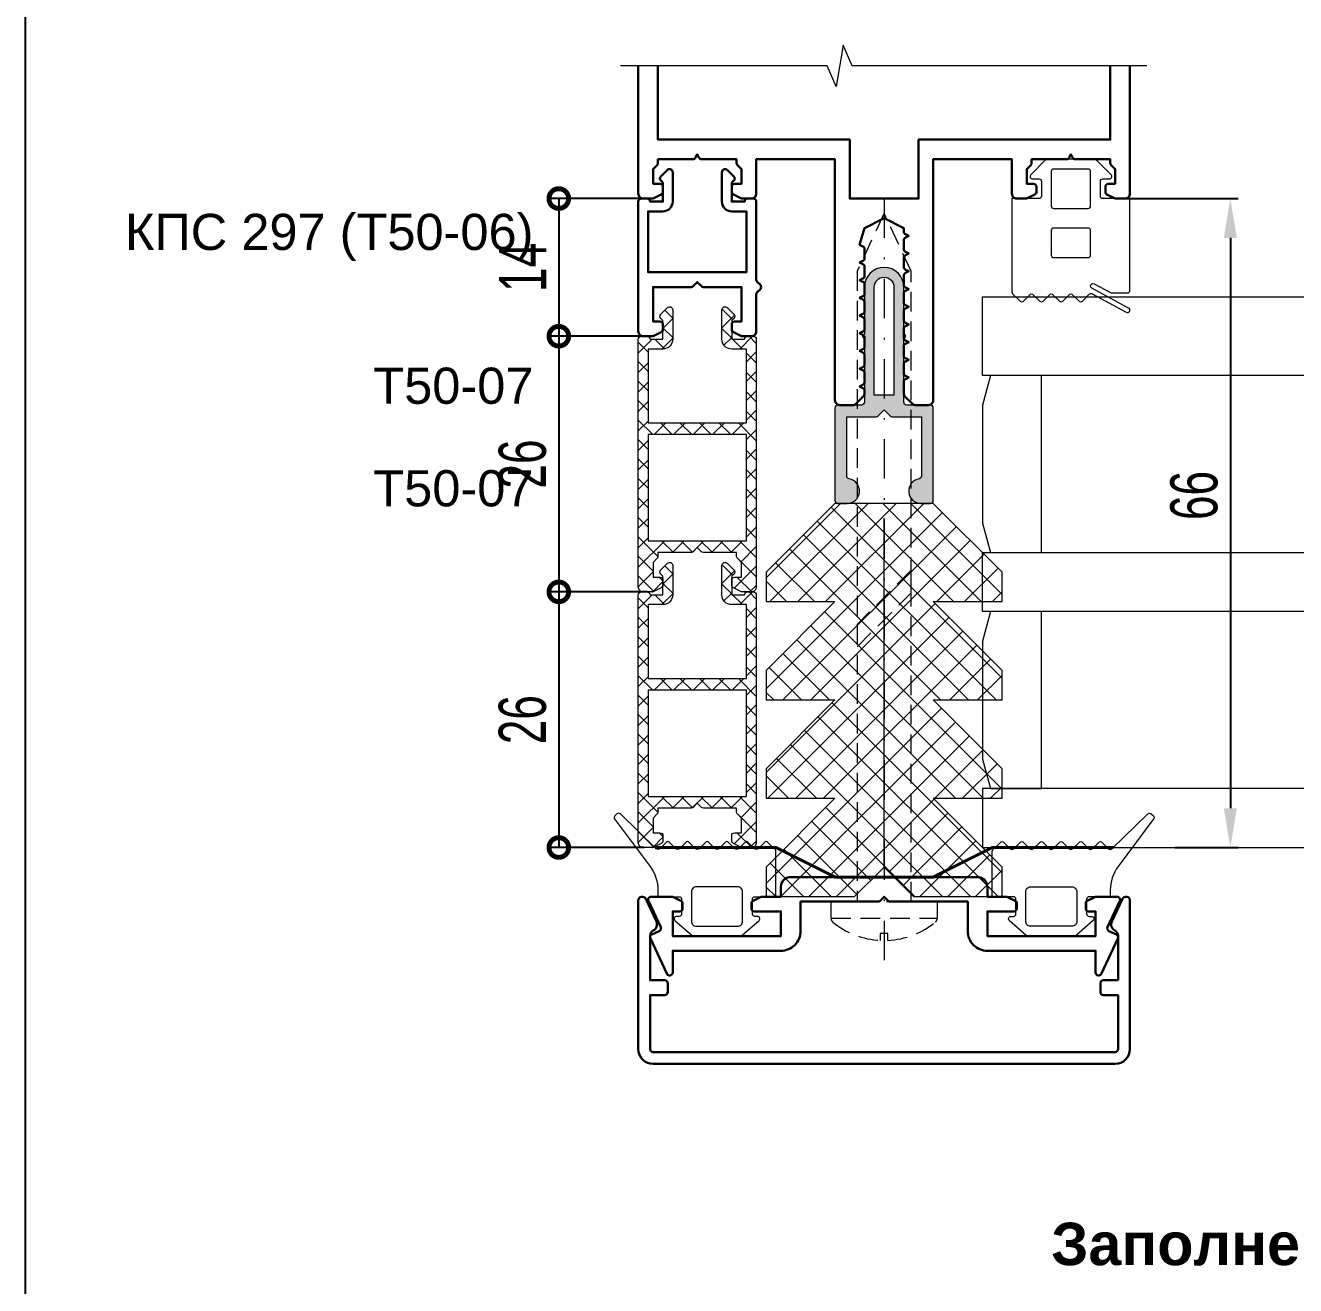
# Model space of a CAD drawing. Extents: x -37 to 8820, y -336 to 478.
# Drawn here: x 6320 to 6400.7, y 115.9 to 196 of the extents above; entities that cross this region are included whole.
import ezdxf

# ---------------------------------------------------------------- set-up
doc = ezdxf.new("R2010")
doc.units = 0
doc.header["$LTSCALE"] = 5
doc.linetypes.add('DASHDOT', pattern=[1, 0.5, -0.25, 0, -0.25])
doc.linetypes.add('HIDDEN', pattern=[0.375, 0.25, -0.125])
doc.layers.get('0').update_dxf_attribs({"linetype": 'CONTINUOUS', "lineweight": 30})
doc.layers.get('DEFPOINTS').update_dxf_attribs({"linetype": 'CONTINUOUS'})
for name, color, linetype, lineweight in [('1', 6, 'DASHDOT', 13), ('2', 3, 'HIDDEN', 13), ('Dimentions', 5, 'CONTINUOUS', 15), ('Glass', 5, 'CONTINUOUS', 20), ('Герлен', 7, 'CONTINUOUS', 60), ('Зигзаг', 1, 'CONTINUOUS', 15), ('Текстовый', 7, 'CONTINUOUS', 9), ('Уплотнители', 1, 'CONTINUOUS', 20), ('Штриховка', 1, 'CONTINUOUS', 5)]:
    doc.layers.add(name, color=color, linetype=linetype, lineweight=lineweight)
doc.layers.add('Скрытые', color=14, linetype='CONTINUOUS', plot=False)
doc.styles.add('3', font='RUSS.SHX', dxfattribs={"width": 0.7, "height": 3})
doc.styles.add('Каталожный', font='arial.ttf', dxfattribs={"height": 2.5})
doc.dimstyles.new('MX1_6', dxfattribs={"dimtxt": 3, "dimasz": 2.5, "dimexe": 0.5, "dimexo": 0, "dimgap": 0.8, "dimtad": 1, "dimlfac": 1.6, "dimdsep": 46, "dimtxsty": '3', "dimcen": 0, "dimclrd": 256, "dimclre": 256, "dimclrt": 256, "dimaunit": 1, "dimadec": 0, "dimazin": 0, "dimtfac": 1, "dimtmove": 0, "dimatfit": 1, "dimfxl": 1, "dimtvp": 1, "dimtolj": 1, "dimtzin": 0, "dimarcsym": 0})

# ---------------------------------------------------------------- blocks, each defined once
blk = doc.blocks.new('_DotSmall')
at = {"color": 0, "linetype": 'ByBlock', "const_width": 0.5}
blk.add_lwpolyline([(-0.0625, 0, 1), (0.0625, 0, 1)], format="xyb", close=True, dxfattribs=at)
blk = doc.blocks.new('*D167')
at = {"layer": 'DEFPOINTS', "color": 0, "linetype": 'Continuous', "transparency": 16777216}
for p in [(6359.524, 184.989), (6353.907, 176.239), (6358.962, 176.239)]:
    blk.add_point(p, dxfattribs=at)
at = {"layer": 'Dimentions', "linetype": 'Continuous', "lineweight": -2, "transparency": 16777216}
for p, q in [((6359.524, 184.989), (6353.407, 184.989)), ((6353.907, 184.989), (6353.907, 176.239)), ((6358.962, 176.239), (6353.407, 176.239))]:
    blk.add_line(p, q, dxfattribs=at)
at = {"layer": 'Dimentions', "linetype": 'Continuous', "lineweight": -2, "transparency": 16777216, "xscale": 2.5, "yscale": 2.5, "zscale": 2.5}
for p, rotation in [((6353.907, 184.989), 90), ((6353.907, 176.239), 270)]:
    blk.add_blockref('_DotSmall', p, dxfattribs=dict(at, rotation=rotation))
at = {"layer": 'Dimentions', "linetype": 'Continuous', "transparency": 16777216, "insert": (6351.607, 180.614), "char_height": 3, "attachment_point": 5, "rotation": 90, "style": '3'}
blk.add_mtext('\\A1;14', dxfattribs=at)
blk = doc.blocks.new('*D1168')
at = {"layer": 'DEFPOINTS', "color": 0, "transparency": 16777216}
for p in [(6389.609, 184.989), (6393.077, 143.739), (6396.595, 143.739)]:
    blk.add_point(p, dxfattribs=at)
at = {"layer": 'Dimentions', "lineweight": -2, "transparency": 16777216}
for p, q in [((6389.609, 184.989), (6397.095, 184.989)), ((6396.595, 182.489), (6396.595, 146.239)), ((6393.077, 143.739), (6397.095, 143.739))]:
    blk.add_line(p, q, dxfattribs=at)
at = {"layer": 'Dimentions', "transparency": 16777216}
for points in [[(6396.179, 182.489), (6397.012, 182.489), (6396.595, 184.989)], [(6396.179, 146.239), (6397.012, 146.239), (6396.595, 143.739)]]:
    blk.add_solid(points, dxfattribs=at)
at = {"layer": 'Dimentions', "transparency": 16777216, "insert": (6394.295, 166.115), "char_height": 3, "attachment_point": 5, "rotation": 90, "style": '3'}
blk.add_mtext('\\A1;66', dxfattribs=at)
blk = doc.blocks.new('*D1170')
at = {"layer": 'DEFPOINTS', "color": 0, "linetype": 'Continuous', "transparency": 16777216}
for p in [(6359.524, 176.239), (6353.907, 159.989), (6359.337, 159.989)]:
    blk.add_point(p, dxfattribs=at)
at = {"layer": 'Dimentions', "linetype": 'Continuous', "lineweight": -2, "transparency": 16777216}
for p, q in [((6359.524, 176.239), (6353.407, 176.239)), ((6353.907, 176.239), (6353.907, 159.989)), ((6359.337, 159.989), (6353.407, 159.989))]:
    blk.add_line(p, q, dxfattribs=at)
at = {"layer": 'Dimentions', "linetype": 'Continuous', "lineweight": -2, "transparency": 16777216, "xscale": 2.5, "yscale": 2.5, "zscale": 2.5}
for p, rotation in [((6353.907, 176.239), 90), ((6353.907, 159.989), 270)]:
    blk.add_blockref('_DotSmall', p, dxfattribs=dict(at, rotation=rotation))
at = {"layer": 'Dimentions', "linetype": 'Continuous', "transparency": 16777216, "insert": (6351.607, 168.114), "char_height": 3, "attachment_point": 5, "rotation": 90, "style": '3'}
blk.add_mtext('\\A1;26', dxfattribs=at)
blk = doc.blocks.new('*D1171')
at = {"layer": 'DEFPOINTS', "color": 0, "linetype": 'Continuous', "transparency": 16777216}
for p in [(6359.524, 159.989), (6353.907, 143.739), (6359.337, 143.739)]:
    blk.add_point(p, dxfattribs=at)
at = {"layer": 'Dimentions', "linetype": 'Continuous', "lineweight": -2, "transparency": 16777216}
for p, q in [((6359.524, 159.989), (6353.407, 159.989)), ((6353.907, 159.989), (6353.907, 143.739)), ((6359.337, 143.739), (6353.407, 143.739))]:
    blk.add_line(p, q, dxfattribs=at)
at = {"layer": 'Dimentions', "linetype": 'Continuous', "lineweight": -2, "transparency": 16777216, "xscale": 2.5, "yscale": 2.5, "zscale": 2.5}
for p, rotation in [((6353.907, 159.989), 90), ((6353.907, 143.739), 270)]:
    blk.add_blockref('_DotSmall', p, dxfattribs=dict(at, rotation=rotation))
at = {"layer": 'Dimentions', "linetype": 'Continuous', "transparency": 16777216, "insert": (6351.607, 151.864), "char_height": 3, "attachment_point": 5, "rotation": 90, "style": '3'}
blk.add_mtext('\\A1;26', dxfattribs=at)

msp = doc.modelspace()

# ---------------------------------------------------------------- hatches: boundary and pattern name
at = {"layer": 'Штриховка'}
h = msp.add_hatch(color=256, dxfattribs=at)
edge = h.paths.add_edge_path(flags=16)
edge.add_line((6373.9615, 172.4888), (6373.9615, 179.3638))
edge.add_arc((6374.5865, 179.3638), 0.625, 0, 180, ccw=False)
edge.add_line((6375.2115, 179.3638), (6375.2115, 172.4888))
edge.add_line((6375.2115, 172.4888), (6373.9615, 172.4888))
edge = h.paths.add_edge_path()
edge.add_arc((6376.9303, 166.395), 0.7813, 99.281799, 270)
edge.add_line((6376.9303, 165.6138), (6377.524, 165.6138))
edge.add_arc((6377.524, 165.8013), 0.1875, 270, 360)
edge.add_line((6377.7115, 165.8013), (6377.7115, 171.6763))
edge.add_arc((6377.524, 171.6763), 0.1875, 0, 90)
edge.add_line((6377.524, 171.8638), (6376.024, 171.8638))
edge.add_arc((6376.024, 172.0513), 0.1875, 180, 270, ccw=False)
edge.add_line((6375.8365, 172.0513), (6375.8365, 176.1138))
edge.add_arc((6375.8365, 176.2388), 0.125, 270, 450)
edge.add_line((6375.8365, 176.3638), (6375.8365, 179.3638))
edge.add_arc((6374.5865, 179.3638), 1.25, 0, 180)
edge.add_line((6373.3365, 179.3638), (6373.3365, 176.3638))
edge.add_arc((6373.3365, 176.2388), 0.125, 90, 270)
edge.add_line((6373.3365, 176.1138), (6373.3365, 172.0513))
edge.add_arc((6373.149, 172.0513), 0.1875, -90, 0, ccw=False)
edge.add_line((6373.149, 171.8638), (6371.649, 171.8638))
edge.add_arc((6371.649, 171.6763), 0.1875, 90, 180)
edge.add_line((6371.4615, 171.6763), (6371.4615, 165.8013))
edge.add_arc((6371.649, 165.8013), 0.1875, 180, 270)
edge.add_line((6371.649, 165.6138), (6372.2428, 165.6138))
edge.add_arc((6372.2428, 166.395), 0.7812, 270, 440.718201)
edge.add_arc((6372.399, 167.3511), 0.1875, 180, 260.718201, ccw=False)
edge.add_line((6372.2115, 167.3511), (6372.2115, 171.1138))
edge.add_line((6372.2115, 171.1138), (6374.0714, 171.1138))
edge.add_arc((6374.0714, 171.3013), 0.1875, 270, 315)
edge.add_line((6374.204, 171.1687), (6374.5865, 171.5513))
edge.add_line((6374.5865, 171.5513), (6374.9691, 171.1687))
edge.add_arc((6375.1017, 171.3013), 0.1875, 225, 270)
edge.add_line((6375.1017, 171.1138), (6376.9615, 171.1138))
edge.add_line((6376.9615, 171.1138), (6376.9615, 167.3511))
edge.add_arc((6376.774, 167.3511), 0.1875, 279.281799, 360, ccw=False)
at = {"layer": 'Штриховка', "lineweight": 5}
h = msp.add_hatch(dxfattribs=at)
h.set_pattern_fill('ANSI37', color=256, scale=7, style=0)
h.set_pattern_definition([(45, (8733.3299, 7300.0557), (-0.61871843, 0.61871843), []), (135, (8733.3299, 7300.0557), (-0.61871843, -0.61871843), [])])
h.paths.add_polyline_path([(6365.8365, 169.9888), (6359.5865, 169.9888), (6359.5865, 163.2388), (6365.8365, 163.2388)], flags=16)
edge = h.paths.add_edge_path()
edge.add_line((6365.8365, 170.7388), (6365.8365, 175.4263))
edge.add_line((6365.8365, 175.4263), (6364.899, 175.4263))
edge.add_arc((6364.899, 176.0513), 0.625, 180, 270, ccw=False)
edge.add_line((6364.274, 176.0513), (6364.274, 177.9155))
edge.add_arc((6364.4723, 177.9155), 0.1982, 45, 180, ccw=False)
edge.add_line((6364.6124, 178.0557), (6365.0316, 177.6365))
edge.add_arc((6364.899, 177.5039), 0.1875, -45, 45, ccw=False)
edge.add_line((6365.0316, 177.3713), (6364.899, 177.2388))
edge.add_line((6364.899, 177.2388), (6364.899, 176.0513))
edge.add_line((6364.899, 176.0513), (6365.7115, 176.0513))
edge.add_arc((6365.899, 176.0513), 0.1875, 90, 180, ccw=False)
edge.add_line((6365.899, 176.2388), (6366.274, 176.2388))
edge.add_arc((6366.274, 176.0513), 0.1875, 0, 90, ccw=False)
edge.add_line((6366.4615, 176.0513), (6366.4615, 160.3013))
edge.add_arc((6366.149, 160.3013), 0.3125, -90, 0, ccw=False)
edge.add_line((6366.149, 159.9888), (6365.5683, 159.9888))
edge.add_arc((6365.5683, 160.1763), 0.1875, 243.434949, 270, ccw=False)
edge.add_line((6365.4845, 160.0086), (6365.0027, 160.2494))
edge.add_arc((6365.0865, 160.4171), 0.1875, 180, 243.434949, ccw=False)
edge.add_line((6364.899, 160.4171), (6364.899, 160.7388))
edge.add_arc((6365.0865, 160.7388), 0.1875, 90, 180, ccw=False)
edge.add_line((6365.0865, 160.9263), (6365.524, 160.9263))
edge.add_line((6365.524, 160.9263), (6365.524, 161.8638))
edge.add_line((6365.524, 161.8638), (6365.2665, 162.1213))
edge.add_arc((6365.399, 162.2539), 0.1875, 180, 225, ccw=False)
edge.add_line((6365.2115, 162.2539), (6365.2115, 162.4888))
edge.add_line((6365.2115, 162.4888), (6363.1017, 162.4888))
edge.add_arc((6363.1017, 162.6763), 0.1875, 225, 270, ccw=False)
edge.add_line((6362.9691, 162.5437), (6362.7115, 162.8013))
edge.add_line((6362.7115, 162.8013), (6362.454, 162.5437))
edge.add_arc((6362.3214, 162.6763), 0.1875, 270, 315, ccw=False)
edge.add_line((6362.3214, 162.4888), (6360.2115, 162.4888))
edge.add_line((6360.2115, 162.4888), (6360.2115, 162.2539))
edge.add_arc((6360.024, 162.2539), 0.1875, -45, 0, ccw=False)
edge.add_line((6360.1566, 162.1213), (6359.899, 161.8638))
edge.add_line((6359.899, 161.8638), (6359.899, 160.9263))
edge.add_line((6359.899, 160.9263), (6360.3365, 160.9263))
edge.add_arc((6360.3365, 160.7388), 0.1875, 0, 90, ccw=False)
edge.add_line((6360.524, 160.7388), (6360.524, 160.4171))
edge.add_arc((6360.3365, 160.4171), 0.1875, -63.434949, 0, ccw=False)
edge.add_line((6360.4204, 160.2494), (6359.9386, 160.0086))
edge.add_arc((6359.8548, 160.1763), 0.1875, 270, 296.565051, ccw=False)
edge.add_line((6359.8548, 159.9888), (6359.274, 159.9888))
edge.add_arc((6359.274, 160.3013), 0.3125, 180, 270, ccw=False)
edge.add_line((6358.9615, 160.3013), (6358.9615, 176.0513))
edge.add_arc((6359.149, 176.0513), 0.1875, 90, 180, ccw=False)
edge.add_line((6359.149, 176.2388), (6359.524, 176.2388))
edge.add_arc((6359.524, 176.0513), 0.1875, 0, 90, ccw=False)
edge.add_line((6359.7115, 176.0513), (6360.524, 176.0513))
edge.add_line((6360.524, 176.0513), (6360.524, 177.2388))
edge.add_line((6360.524, 177.2388), (6360.3915, 177.3713))
edge.add_arc((6360.524, 177.5039), 0.1875, 135, 225, ccw=False)
edge.add_line((6360.3915, 177.6365), (6360.8107, 178.0557))
edge.add_arc((6360.9508, 177.9155), 0.1982, 0, 135, ccw=False)
edge.add_line((6361.149, 177.9155), (6361.149, 176.0513))
edge.add_arc((6360.524, 176.0513), 0.625, -90, 0, ccw=False)
edge.add_line((6360.524, 175.4263), (6359.5865, 175.4263))
edge.add_line((6359.5865, 175.4263), (6359.5865, 170.7388))
edge.add_line((6359.5865, 170.7388), (6365.8365, 170.7388))
h = msp.add_hatch(dxfattribs=at)
h.set_pattern_fill('NET', color=256, scale=10, angle=45, style=0)
h.set_pattern_definition([(45, (1298.7875, 2853.0894), (-0.88388348, 0.88388348), []), (135, (1298.7875, 2853.0894), (-0.88388348, -0.88388348), [])])
h.paths.add_polyline_path([(6376.4615, 140.6166), (6382.0865, 140.6166), (6382.0865, 142.4916), (6377.7115, 146.8666), (6382.0865, 146.8666), (6382.0865, 148.7416), (6377.7115, 153.1166), (6382.0865, 153.1166), (6382.0865, 154.9916), (6377.7115, 159.3666), (6382.0865, 159.3666), (6382.0865, 161.2416), (6377.7115, 165.6166), (6371.4615, 165.6166), (6367.0865, 161.2416), (6367.0865, 159.3666), (6371.4615, 159.3666), (6367.0865, 154.9916), (6367.0865, 153.1166), (6371.4615, 153.1166), (6367.0865, 148.7416), (6367.0865, 146.8666), (6371.4615, 146.8666), (6367.0865, 142.4916), (6367.0865, 140.6166), (6372.7115, 140.6166), (6374.5865, 142.4916)])
h = msp.add_hatch(dxfattribs=at)
h.set_pattern_fill('ANSI37', color=256, scale=7, style=0)
h.set_pattern_definition([(45, (8733.3299, 7283.8057), (-0.61871843, 0.61871843), []), (135, (8733.3299, 7283.8057), (-0.61871843, -0.61871843), [])])
h.paths.add_polyline_path([(6365.8365, 153.7388), (6359.5865, 153.7388), (6359.5865, 146.9888), (6365.8365, 146.9888)], flags=16)
edge = h.paths.add_edge_path()
edge.add_line((6365.8365, 154.4888), (6365.8365, 159.1763))
edge.add_line((6365.8365, 159.1763), (6364.899, 159.1763))
edge.add_arc((6364.899, 159.8013), 0.625, 180, 270, ccw=False)
edge.add_line((6364.274, 159.8013), (6364.274, 161.6655))
edge.add_arc((6364.4723, 161.6655), 0.1982, 45, 180, ccw=False)
edge.add_line((6364.6124, 161.8057), (6365.0316, 161.3865))
edge.add_arc((6364.899, 161.2539), 0.1875, -45, 45, ccw=False)
edge.add_line((6365.0316, 161.1213), (6364.899, 160.9888))
edge.add_line((6364.899, 160.9888), (6364.899, 159.8013))
edge.add_line((6364.899, 159.8013), (6365.7115, 159.8013))
edge.add_arc((6365.899, 159.8013), 0.1875, 90, 180, ccw=False)
edge.add_line((6365.899, 159.9888), (6366.274, 159.9888))
edge.add_arc((6366.274, 159.8013), 0.1875, 0, 90, ccw=False)
edge.add_line((6366.4615, 159.8013), (6366.4615, 144.0513))
edge.add_arc((6366.149, 144.0513), 0.3125, -90, 0, ccw=False)
edge.add_line((6366.149, 143.7388), (6365.5683, 143.7388))
edge.add_arc((6365.5683, 143.9263), 0.1875, 243.434949, 270, ccw=False)
edge.add_line((6365.4845, 143.7586), (6365.0027, 143.9994))
edge.add_arc((6365.0865, 144.1671), 0.1875, 180, 243.434949, ccw=False)
edge.add_line((6364.899, 144.1671), (6364.899, 144.4888))
edge.add_arc((6365.0865, 144.4888), 0.1875, 90, 180, ccw=False)
edge.add_line((6365.0865, 144.6763), (6365.524, 144.6763))
edge.add_line((6365.524, 144.6763), (6365.524, 145.6138))
edge.add_line((6365.524, 145.6138), (6365.2665, 145.8713))
edge.add_arc((6365.399, 146.0039), 0.1875, 180, 225, ccw=False)
edge.add_line((6365.2115, 146.0039), (6365.2115, 146.2388))
edge.add_line((6365.2115, 146.2388), (6363.1017, 146.2388))
edge.add_arc((6363.1017, 146.4263), 0.1875, 225, 270, ccw=False)
edge.add_line((6362.9691, 146.2937), (6362.7115, 146.5513))
edge.add_line((6362.7115, 146.5513), (6362.454, 146.2937))
edge.add_arc((6362.3214, 146.4263), 0.1875, 270, 315, ccw=False)
edge.add_line((6362.3214, 146.2388), (6360.2115, 146.2388))
edge.add_line((6360.2115, 146.2388), (6360.2115, 146.0039))
edge.add_arc((6360.024, 146.0039), 0.1875, -45, 0, ccw=False)
edge.add_line((6360.1566, 145.8713), (6359.899, 145.6138))
edge.add_line((6359.899, 145.6138), (6359.899, 144.6763))
edge.add_line((6359.899, 144.6763), (6360.3365, 144.6763))
edge.add_arc((6360.3365, 144.4888), 0.1875, 0, 90, ccw=False)
edge.add_line((6360.524, 144.4888), (6360.524, 144.1671))
edge.add_arc((6360.3365, 144.1671), 0.1875, -63.434949, 0, ccw=False)
edge.add_line((6360.4204, 143.9994), (6359.9386, 143.7586))
edge.add_arc((6359.8548, 143.9263), 0.1875, 270, 296.565051, ccw=False)
edge.add_line((6359.8548, 143.7388), (6359.274, 143.7388))
edge.add_arc((6359.274, 144.0513), 0.3125, 180, 270, ccw=False)
edge.add_line((6358.9615, 144.0513), (6358.9615, 159.8013))
edge.add_arc((6359.149, 159.8013), 0.1875, 90, 180, ccw=False)
edge.add_line((6359.149, 159.9888), (6359.524, 159.9888))
edge.add_arc((6359.524, 159.8013), 0.1875, 0, 90, ccw=False)
edge.add_line((6359.7115, 159.8013), (6360.524, 159.8013))
edge.add_line((6360.524, 159.8013), (6360.524, 160.9888))
edge.add_line((6360.524, 160.9888), (6360.3915, 161.1213))
edge.add_arc((6360.524, 161.2539), 0.1875, 135, 225, ccw=False)
edge.add_line((6360.3915, 161.3865), (6360.8107, 161.8057))
edge.add_arc((6360.9508, 161.6655), 0.1982, 0, 135, ccw=False)
edge.add_line((6361.149, 161.6655), (6361.149, 159.8013))
edge.add_arc((6360.524, 159.8013), 0.625, -90, 0, ccw=False)
edge.add_line((6360.524, 159.1763), (6359.5865, 159.1763))
edge.add_line((6359.5865, 159.1763), (6359.5865, 154.4888))
edge.add_line((6359.5865, 154.4888), (6365.8365, 154.4888))

# ---------------------------------------------------------------- linework, layer by layer
msp.add_lwpolyline([(6358.9615, 193.4159), (6358.9615, 185.3013, 0.4142136), (6359.274, 184.9888), (6359.8548, 184.9888, 0.1164338), (6359.9386, 185.0086), (6360.4204, 185.2494, 0.284079), (6360.524, 185.4171), (6360.524, 185.7388, 0.4142136), (6360.3365, 185.9263), (6359.899, 185.9263), (6359.899, 186.8638), (6360.1566, 187.1213, 0.1989124), (6360.2115, 187.2539), (6360.2115, 187.4888), (6362.4394, 187.4888, 0.284079), (6362.6071, 187.5924), (6362.7115, 187.8013), (6362.816, 187.5924, 0.284079), (6362.9837, 187.4888), (6365.2115, 187.4888), (6365.2115, 187.2539, 0.1989124), (6365.2665, 187.1213), (6365.524, 186.8638), (6365.524, 185.9263), (6365.0865, 185.9263, 0.4142136), (6364.899, 185.7388), (6364.899, 185.4171, 0.284079), (6365.0027, 185.2494), (6365.4845, 185.0086, 0.1164338), (6365.5683, 184.9888), (6366.149, 184.9888, 0.4142136), (6366.4615, 185.3013), (6366.4615, 187.4888), (6371.4615, 187.4888), (6371.4615, 172.1763, 0.4142136), (6371.774, 171.8638), (6372.6339, 171.8638, 0.1989124), (6372.7665, 171.9187), (6373.2816, 172.4338, 0.1989124), (6373.3365, 172.5664), (6373.3365, 172.7791, 0.284079), (6373.2329, 172.9468), (6373.024, 173.0513), (6373.2329, 173.1557, 0.284079), (6373.3365, 173.3234), (6373.3365, 173.9041, 0.284079), (6373.2329, 174.0718), (6373.024, 174.1763), (6373.2329, 174.2807, 0.284079), (6373.3365, 174.4484), (6373.3365, 175.0291, 0.284079), (6373.2329, 175.1968), (6373.024, 175.3013), (6373.2329, 175.4057, 0.284079), (6373.3365, 175.5734), (6373.3365, 176.1541, 0.284079), (6373.2329, 176.3218), (6373.024, 176.4263), (6373.2329, 176.5307, 0.284079), (6373.3365, 176.6984), (6373.3365, 177.2791, 0.284079), (6373.2329, 177.4468), (6373.024, 177.5513), (6373.2329, 177.6557, 0.284079), (6373.3365, 177.8234), (6373.3365, 178.4041, 0.284079), (6373.2329, 178.5718), (6373.024, 178.6763), (6373.2329, 178.7807, 0.284079), (6373.3365, 178.9484), (6373.3365, 179.5291, 0.284079), (6373.2329, 179.6968), (6373.024, 179.8013), (6373.2329, 179.9057, 0.284079), (6373.3365, 180.0734), (6373.3365, 180.6541, 0.284079), (6373.2329, 180.8218), (6373.024, 180.9263), (6373.2329, 181.0307, 0.284079), (6373.3365, 181.1984), (6373.3365, 181.7791, 0.284079), (6373.2329, 181.9468), (6373.024, 182.0513), (6373.3365, 183.1138), (6374.5865, 183.7388), (6375.8365, 183.1138), (6375.8365, 182.8859, 0.284079), (6375.9402, 182.7182), (6376.149, 182.6138), (6375.9402, 182.5093, 0.284079), (6375.8365, 182.3416), (6375.8365, 181.7609, 0.284079), (6375.9402, 181.5932), (6376.149, 181.4888), (6375.9402, 181.3843, 0.284079), (6375.8365, 181.2166), (6375.8365, 180.6359, 0.284079), (6375.9402, 180.4682), (6376.149, 180.3638), (6375.9402, 180.2593, 0.284079), (6375.8365, 180.0916), (6375.8365, 179.5109, 0.284079), (6375.9402, 179.3432), (6376.149, 179.2388), (6375.9402, 179.1343, 0.284079), (6375.8365, 178.9666), (6375.8365, 178.3859, 0.284079), (6375.9402, 178.2182), (6376.149, 178.1138), (6375.9402, 178.0093, 0.284079), (6375.8365, 177.8416), (6375.8365, 177.2609, 0.284079), (6375.9402, 177.0932), (6376.149, 176.9888), (6375.9402, 176.8843, 0.284079), (6375.8365, 176.7166), (6375.8365, 176.1359, 0.284079), (6375.9402, 175.9682), (6376.149, 175.8638), (6375.9402, 175.7593, 0.284079), (6375.8365, 175.5916), (6375.8365, 175.0109, 0.284079), (6375.9402, 174.8432), (6376.149, 174.7388), (6375.9402, 174.6343, 0.284079), (6375.8365, 174.4666), (6375.8365, 173.8859, 0.284079), (6375.9402, 173.7182), (6376.149, 173.6138), (6375.9402, 173.5093, 0.284079), (6375.8365, 173.3416), (6375.8365, 172.5664, 0.1989124), (6375.8915, 172.4338), (6376.4066, 171.9187, 0.1989124), (6376.5392, 171.8638), (6377.399, 171.8638, 0.4142136), (6377.7115, 172.1763), (6377.7115, 187.4888), (6382.7115, 187.4888), (6382.7115, 185.3013, 0.4142136), (6383.024, 184.9888), (6383.6048, 184.9888, 0.1164338), (6383.6886, 185.0086), (6384.1704, 185.2494, 0.284079), (6384.274, 185.4171), (6384.274, 185.7388, 0.4142136), (6384.0865, 185.9263), (6383.649, 185.9263), (6383.649, 186.8638), (6383.9066, 187.1213, 0.1989124), (6383.9615, 187.2539), (6383.9615, 187.4888), (6386.1894, 187.4888, 0.284079), (6386.3571, 187.5924), (6386.4615, 187.8013), (6386.566, 187.5924, 0.284079), (6386.7337, 187.4888), (6388.9615, 187.4888), (6388.9615, 187.2539, 0.1989124), (6389.0165, 187.1213), (6389.274, 186.8638), (6389.274, 185.9263), (6388.8365, 185.9263, 0.4142136), (6388.649, 185.7388), (6388.649, 185.4171, 0.284079), (6388.7527, 185.2494), (6389.2345, 185.0086, 0.1164338), (6389.3183, 184.9888), (6389.899, 184.9888, 0.4142136), (6390.2115, 185.3013), (6390.2115, 193.4159)], format="xyb")
msp.add_lwpolyline([(6360.2115, 193.4159), (6360.2115, 188.7388), (6372.399, 188.7388), (6372.399, 184.9888), (6376.774, 184.9888), (6376.774, 188.7388), (6388.9615, 188.7388), (6388.9615, 193.4159)])
for points in [[(6366.5165, 179.699, -0.1989124), (6366.4615, 179.8316), (6366.4615, 184.8013, 0.4142136), (6366.274, 184.9888), (6365.899, 184.9888, 0.4142136), (6365.7115, 184.8013), (6364.899, 184.8013), (6364.899, 185.9204, -0.1989124), (6364.954, 186.053), (6365.0316, 186.1306, 0.4142136), (6365.0316, 186.3958), (6364.6236, 186.8038, 0.6681786), (6364.274, 186.659), (6364.274, 184.8013, 0.4142136), (6364.899, 184.1763), (6365.8365, 184.1763), (6365.8365, 180.3013), (6359.5865, 180.3013), (6359.5865, 184.1763), (6360.524, 184.1763, 0.4142136), (6361.149, 184.8013), (6361.149, 186.659, 0.6681786), (6360.7995, 186.8038), (6360.3915, 186.3958, 0.4142136), (6360.3915, 186.1306), (6360.4691, 186.053, -0.1989124), (6360.524, 185.9204), (6360.524, 184.8013), (6359.7115, 184.8013, 0.4142136), (6359.524, 184.9888), (6359.149, 184.9888, 0.4142136), (6358.9615, 184.8013), (6358.9615, 176.5513, 0.4142136), (6359.274, 176.2388), (6359.8548, 176.2388, 0.1164338), (6359.9386, 176.2586), (6360.4204, 176.4994, 0.284079), (6360.524, 176.6671), (6360.524, 176.9888, 0.4142136), (6360.3365, 177.1763), (6359.899, 177.1763), (6359.899, 179.3638), (6362.3214, 179.3638, 0.1989124), (6362.454, 179.4187), (6362.7115, 179.6763), (6362.9691, 179.4187, 0.1989124), (6363.1017, 179.3638), (6365.524, 179.3638), (6365.524, 177.1763), (6365.0865, 177.1763, 0.4142136), (6364.899, 176.9888), (6364.899, 176.6671, 0.284079), (6365.0027, 176.4994), (6365.4845, 176.2586, 0.1164338), (6365.5683, 176.2388), (6366.149, 176.2388, 0.4142136), (6366.4615, 176.5513), (6366.4615, 178.8959, -0.1989124), (6366.5165, 179.0285), (6366.7191, 179.2312, 0.4142136), (6366.7191, 179.4963)], [(6359.7292, 137.9598, -0.4142136), (6359.8199, 138.209), (6360.2917, 138.429, 0.4142136), (6360.3824, 138.6782), (6359.6042, 140.347, -0.5486188), (6359.7741, 140.6138), (6361.1049, 140.6138, -0.1164338), (6361.1887, 140.594), (6361.6705, 140.3531, -0.284079), (6361.7741, 140.1854), (6361.7741, 139.8638, -0.4142136), (6361.5866, 139.6763), (6361.1491, 139.6763), (6361.1491, 138.1138), (6368.0241, 138.1138), (6368.0241, 139.6763), (6366.3366, 139.6763, -0.4142136), (6366.1491, 139.8638), (6366.1491, 140.1854, -0.284079), (6366.2528, 140.3531), (6366.7345, 140.594, -0.1164338), (6366.8184, 140.6138), (6368.0241, 140.6138), (6368.0241, 141.2388, -0.4142136), (6368.6491, 141.8638), (6380.5241, 141.8638, -0.4142136), (6381.1491, 141.2388), (6381.1491, 140.6138), (6382.3549, 140.6138, -0.1164338), (6382.4387, 140.594), (6382.9205, 140.3531, -0.284079), (6383.0241, 140.1854), (6383.0241, 139.8638, -0.4142136), (6382.8366, 139.6763), (6381.1491, 139.6763), (6381.1491, 138.1138), (6388.0241, 138.1138), (6388.0241, 139.6763), (6387.5866, 139.6763, -0.4142136), (6387.3991, 139.8638), (6387.3991, 140.1854, -0.284079), (6387.5028, 140.3531), (6387.9845, 140.594, -0.1164338), (6388.0684, 140.6138), (6389.3991, 140.6138, -0.5486188), (6389.5691, 140.347), (6388.7909, 138.6782, 0.4142136), (6388.8816, 138.429), (6389.3534, 138.209, -0.4142136), (6389.4441, 137.9598), (6388.4006, 135.722, -0.2914734), (6388.2306, 135.6138), (6388.2116, 135.6138, -0.4142136), (6388.0241, 135.8013), (6388.0241, 137.1763), (6381.1491, 137.1763, -0.4142136), (6379.8991, 138.4263), (6379.8991, 140.3013), (6374.9768, 140.3013, -0.1989124), (6374.8442, 140.3562), (6374.5866, 140.6138), (6374.329, 140.3562, -0.1989124), (6374.1965, 140.3013), (6369.2741, 140.3013), (6369.2741, 138.4263, -0.4142136), (6368.0241, 137.1763), (6361.1491, 137.1763), (6361.1491, 135.8013, -0.4142136), (6360.9616, 135.6138), (6360.9426, 135.6138, -0.2914734), (6360.7727, 135.722)], [(6389.4615, 135.3013), (6389.4615, 138.1271, 0.2797393), (6389.2596, 138.4597, -0.4015594), (6389.065, 139.0327), (6389.735, 140.4694, -0.8025849), (6390.2115, 140.3638), (6390.2115, 130.9263, -0.4142136), (6389.274, 129.9888), (6359.899, 129.9888, -0.4142136), (6358.9615, 130.9263), (6358.9615, 140.3638, -0.8025849), (6359.4381, 140.4694), (6360.1081, 139.0327, -0.4015594), (6359.9135, 138.4597, 0.2797393), (6359.7115, 138.1271), (6359.7115, 135.3013), (6360.649, 135.3013, -0.4142136), (6360.8365, 135.1138), (6360.8365, 134.5513, -0.4142136), (6360.649, 134.3638), (6359.7115, 134.3638), (6359.7115, 130.9263, 0.4142136), (6359.899, 130.7388), (6389.274, 130.7388, 0.4142136), (6389.4615, 130.9263), (6389.4615, 134.3638), (6388.524, 134.3638, -0.4142136), (6388.3365, 134.5513), (6388.3365, 135.1138, -0.4142136), (6388.524, 135.3013)]]:
    msp.add_lwpolyline(points, format="xyb", close=True)
at = {"layer": '1'}
msp.add_line((6374.5865, 184.9888), (6374.5865, 136.2388), dxfattribs=at)
at = {"layer": '2'}
msp.add_line((6371.2116, 139.2452), (6377.9616, 139.2452), dxfattribs=at)
for points in [[(6376.3054, 140.3013), (6376.3054, 180.3654), (6374.5866, 184.0513), (6372.8679, 180.3654), (6372.8679, 140.3013)], [(6372.8679, 156.4922), (6376.3054, 159.9297), (6376.3054, 161.362), (6372.8679, 157.9245)]]:
    msp.add_lwpolyline(points, close=True, dxfattribs=at)
msp.add_lwpolyline([(6374.341, 137.8384, -0.1618489), (6371.3253, 139.0041, -0.2238875), (6371.2116, 139.2452), (6371.2116, 140.3013), (6377.9616, 140.3013), (6377.9616, 139.2452, -0.2238875), (6377.848, 139.0041, -0.1618489), (6374.8323, 137.8384), (6374.8323, 138.2761), (6374.341, 138.2761)], format="xyb", close=True, dxfattribs=at)
at = {"layer": 'Glass'}
for points in [[(6422.0915, 173.7388), (6380.8365, 173.7388), (6380.8365, 178.7388), (6422.0915, 178.7388)], [(6381.3388, 162.4888), (6384.5864, 162.4888), (6384.5864, 173.7388), (6381.3388, 173.7388), (6380.8364, 171.8638), (6380.8364, 164.3638)], [(6422.0915, 158.7388), (6380.8364, 158.7388), (6380.8364, 162.4888), (6422.0915, 162.4888)], [(6381.3388, 147.4888), (6384.5864, 147.4888), (6384.5864, 158.7388), (6381.3388, 158.7388), (6380.8364, 156.8638), (6380.8364, 149.3638)], [(6422.0915, 147.4888), (6380.8365, 147.4888), (6380.8365, 143.7388), (6422.0915, 143.7388)]]:
    msp.add_lwpolyline(points, close=True, dxfattribs=at)
at = {"layer": 'Герлен', "ltscale": 2, "const_width": 0.1875}
msp.add_lwpolyline([(6360.0241, 143.7388), (6367.7115, 143.7388), (6371.4615, 141.8638), (6377.7115, 141.8638), (6381.4615, 143.7388), (6389.149, 143.7388)], dxfattribs=at)
at = {"layer": 'Зигзаг'}
msp.add_lwpolyline([(6391.2817, 193.4159), (6372.5621, 193.4159), (6371.9812, 194.7338), (6371.5456, 192.1211), (6370.9631, 193.4159), (6357.835, 193.4159)], dxfattribs=at)
at = {"layer": 'Скрытые', "linetype": 'Continuous'}
msp.add_lwpolyline([(6320, 10), (6320, 287), (6485, 287), (6485, 10)], close=True, dxfattribs=at)
at = {"layer": 'Уплотнители'}
msp.add_line((6374.5865, 142.4916), (6374.5865, 164.6791), dxfattribs=at)
for points in [[(6387.9423, 179.5746), (6388.9874, 179.0077, 0.1249127), (6389.0619, 178.9888), (6390.0553, 178.9888, 0.4142136), (6390.2115, 179.145), (6390.2115, 184.9888), (6388.4928, 184.9888, -0.4142136), (6388.3365, 185.145), (6388.3365, 186.0825, -0.4142136), (6388.4928, 186.2388), (6388.899, 186.2388, 0.6685867), (6389.0094, 186.5056), (6388.0698, 187.4431, 0.1986192), (6387.9594, 187.4888), (6384.9637, 187.4888, 0.1986192), (6384.8533, 187.4431), (6383.9137, 186.5056, 0.6685867), (6384.024, 186.2388), (6384.4303, 186.2388, -0.4142136), (6384.5865, 186.0825), (6384.5865, 185.145, -0.4142136), (6384.4303, 184.9888), (6382.7115, 184.9888), (6382.7115, 179.0535, 0.1989124), (6382.7573, 178.943), (6383.2261, 178.4743, 0.4142136), (6383.447, 178.4743), (6383.8511, 178.8783, -0.4142136), (6384.072, 178.8783), (6384.4761, 178.4743, 0.4142136), (6384.697, 178.4743), (6385.1011, 178.8783, -0.4142136), (6385.322, 178.8783), (6385.7261, 178.4743, 0.4142136), (6385.947, 178.4743), (6386.3511, 178.8783, -0.4142136), (6386.572, 178.8783), (6386.9761, 178.4743, 0.4142136), (6387.197, 178.4743), (6387.6291, 178.9063, -0.3320761), (6387.8141, 178.9331), (6389.9808, 177.7577, 1), (6390.1298, 178.0324), (6387.7933, 179.2999, -1)], [(6387.5553, 186.8638), (6385.3678, 186.8638, 0.4142136), (6385.2115, 186.7075), (6385.2115, 184.52, 0.4142136), (6385.3678, 184.3638), (6387.5553, 184.3638, 0.4142136), (6387.7115, 184.52), (6387.7115, 186.7075, 0.4142136)], [(6387.5553, 183.1138), (6385.3678, 183.1138, 0.4142136), (6385.2115, 182.9575), (6385.2115, 181.395, 0.4142136), (6385.3678, 181.2388), (6387.5553, 181.2388, 0.4142136), (6387.7115, 181.395), (6387.7115, 182.9575, 0.4142136)], [(6376.8043, 167.166, 0.9221128), (6376.9303, 165.6138), (6377.524, 165.6138, 0.4142136), (6377.7115, 165.8013), (6377.7115, 171.6763, 0.4142136), (6377.524, 171.8638), (6376.024, 171.8638, -0.4142136), (6375.8365, 172.0513), (6375.8365, 176.1138, 1), (6375.8365, 176.3638), (6375.8365, 179.3638, 1), (6373.3365, 179.3638), (6373.3365, 176.3638, 1), (6373.3365, 176.1138), (6373.3365, 172.0513, -0.4142136), (6373.149, 171.8638), (6371.649, 171.8638, 0.4142136), (6371.4615, 171.6763), (6371.4615, 165.8013, 0.4142136), (6371.649, 165.6138), (6372.2428, 165.6138, 0.9221128), (6372.3688, 167.166, -0.3675232), (6372.2115, 167.3511), (6372.2115, 171.1138), (6374.0714, 171.1138, 0.1989124), (6374.204, 171.1687), (6374.5865, 171.5513), (6374.9691, 171.1687, 0.1989124), (6375.1017, 171.1138), (6376.9615, 171.1138), (6376.9615, 167.3511, -0.3675232)], [(6373.9615, 172.4888), (6373.9615, 179.3638, -1), (6375.2115, 179.3638), (6375.2115, 172.4888)], [(6365.8365, 170.7388), (6365.8365, 175.4263), (6364.899, 175.4263, -0.4142136), (6364.274, 176.0513), (6364.274, 177.9155, -0.6681786), (6364.6124, 178.0557), (6365.0316, 177.6365, -0.4142136), (6365.0316, 177.3713), (6364.899, 177.2388), (6364.899, 176.0513), (6365.7115, 176.0513, -0.4142136), (6365.899, 176.2388), (6366.274, 176.2388, -0.4142136), (6366.4615, 176.0513), (6366.4615, 160.3013, -0.4142136), (6366.149, 159.9888), (6365.5683, 159.9888, -0.1164338), (6365.4845, 160.0086), (6365.0027, 160.2494, -0.284079), (6364.899, 160.4171), (6364.899, 160.7388, -0.4142136), (6365.0865, 160.9263), (6365.524, 160.9263), (6365.524, 161.8638), (6365.2665, 162.1213, -0.1989124), (6365.2115, 162.2539), (6365.2115, 162.4888), (6363.1017, 162.4888, -0.1989124), (6362.9691, 162.5437), (6362.7115, 162.8013), (6362.454, 162.5437, -0.1989124), (6362.3214, 162.4888), (6360.2115, 162.4888), (6360.2115, 162.2539, -0.1989124), (6360.1566, 162.1213), (6359.899, 161.8638), (6359.899, 160.9263), (6360.3365, 160.9263, -0.4142136), (6360.524, 160.7388), (6360.524, 160.4171, -0.284079), (6360.4204, 160.2494), (6359.9386, 160.0086, -0.1164338), (6359.8548, 159.9888), (6359.274, 159.9888, -0.4142136), (6358.9615, 160.3013), (6358.9615, 176.0513, -0.4142136), (6359.149, 176.2388), (6359.524, 176.2388, -0.4142136), (6359.7115, 176.0513), (6360.524, 176.0513), (6360.524, 177.2388), (6360.3915, 177.3713, -0.4142136), (6360.3915, 177.6365), (6360.8107, 178.0557, -0.6681786), (6361.149, 177.9155), (6361.149, 176.0513, -0.4142136), (6360.524, 175.4263), (6359.5865, 175.4263), (6359.5865, 170.7388)], [(6365.8365, 154.4888), (6365.8365, 159.1763), (6364.899, 159.1763, -0.4142136), (6364.274, 159.8013), (6364.274, 161.6655, -0.6681786), (6364.6124, 161.8057), (6365.0316, 161.3865, -0.4142136), (6365.0316, 161.1213), (6364.899, 160.9888), (6364.899, 159.8013), (6365.7115, 159.8013, -0.4142136), (6365.899, 159.9888), (6366.274, 159.9888, -0.4142136), (6366.4615, 159.8013), (6366.4615, 144.0513, -0.4142136), (6366.149, 143.7388), (6365.5683, 143.7388, -0.1164338), (6365.4845, 143.7586), (6365.0027, 143.9994, -0.284079), (6364.899, 144.1671), (6364.899, 144.4888, -0.4142136), (6365.0865, 144.6763), (6365.524, 144.6763), (6365.524, 145.6138), (6365.2665, 145.8713, -0.1989124), (6365.2115, 146.0039), (6365.2115, 146.2388), (6363.1017, 146.2388, -0.1989124), (6362.9691, 146.2937), (6362.7115, 146.5513), (6362.454, 146.2937, -0.1989124), (6362.3214, 146.2388), (6360.2115, 146.2388), (6360.2115, 146.0039, -0.1989124), (6360.1566, 145.8713), (6359.899, 145.6138), (6359.899, 144.6763), (6360.3365, 144.6763, -0.4142136), (6360.524, 144.4888), (6360.524, 144.1671, -0.284079), (6360.4204, 143.9994), (6359.9386, 143.7586, -0.1164338), (6359.8548, 143.7388), (6359.274, 143.7388, -0.4142136), (6358.9615, 144.0513), (6358.9615, 159.8013, -0.4142136), (6359.149, 159.9888), (6359.524, 159.9888, -0.4142136), (6359.7115, 159.8013), (6360.524, 159.8013), (6360.524, 160.9888), (6360.3915, 161.1213, -0.4142136), (6360.3915, 161.3865), (6360.8107, 161.8057, -0.6681786), (6361.149, 161.6655), (6361.149, 159.8013, -0.4142136), (6360.524, 159.1763), (6359.5865, 159.1763), (6359.5865, 154.4888)], [(6366.3678, 139.3638, -0.4142136), (6366.2115, 139.52), (6366.2115, 140.4575, -0.4142136), (6366.3678, 140.6138), (6367.7115, 140.6138), (6367.7115, 143.5017, 0.1989124), (6367.6749, 143.5901), (6367.197, 144.068, 0.4142136), (6366.9761, 144.068), (6366.572, 143.664, -0.4142136), (6366.3511, 143.664), (6365.947, 144.068, 0.4142136), (6365.7261, 144.068), (6365.322, 143.664, -0.4142136), (6365.1011, 143.664), (6364.697, 144.068, 0.4142136), (6364.4761, 144.068), (6364.072, 143.664, -0.4142136), (6363.8511, 143.664), (6363.447, 144.068, 0.4142136), (6363.2261, 144.068), (6362.822, 143.664, -0.4142136), (6362.6011, 143.664), (6362.197, 144.068, 0.4142136), (6361.9761, 144.068), (6361.572, 143.664, -0.4142136), (6361.3511, 143.664), (6360.947, 144.068, 0.4142136), (6360.7261, 144.068), (6360.322, 143.664, -0.4142136), (6360.1011, 143.664), (6357.822, 145.8783, 0.4142136), (6357.6011, 145.8783), (6357.4697, 145.747, 0.2925382), (6357.4336, 145.5825), (6359.7144, 142.5293, -0.1617878), (6360.2115, 141.0331), (6360.2115, 140.6138), (6361.5553, 140.6138, -0.4142136), (6361.7115, 140.4575), (6361.7115, 139.52, -0.4142136), (6361.5553, 139.3638), (6361.399, 139.3638, 0.6685867), (6361.2887, 139.0969), (6362.3533, 138.1594, 0.1986192), (6362.4637, 138.1138), (6365.4594, 138.1138, 0.1986192), (6365.5698, 138.1594), (6366.6344, 139.0969, 0.6685867), (6366.524, 139.3638)], [(6382.8053, 139.3638, 0.4142136), (6382.9615, 139.52), (6382.9615, 140.4575, 0.4142136), (6382.8053, 140.6138), (6381.4615, 140.6138), (6381.4615, 143.5017, -0.1989124), (6381.4982, 143.5901), (6381.9761, 144.068, -0.4142136), (6382.197, 144.068), (6382.6011, 143.664, 0.4142136), (6382.822, 143.664), (6383.2261, 144.068, -0.4142136), (6383.447, 144.068), (6383.8511, 143.664, 0.4142136), (6384.072, 143.664), (6384.4761, 144.068, -0.4142136), (6384.697, 144.068), (6385.1011, 143.664, 0.4142136), (6385.322, 143.664), (6385.7261, 144.068, -0.4142136), (6385.947, 144.068), (6386.3511, 143.664, 0.4142136), (6386.572, 143.664), (6386.9761, 144.068, -0.4142136), (6387.197, 144.068), (6387.6011, 143.664, 0.4142136), (6387.822, 143.664), (6388.2261, 144.068, -0.4142136), (6388.447, 144.068), (6388.8511, 143.664, 0.4142136), (6389.072, 143.664), (6391.3511, 145.8783, -0.4142136), (6391.572, 145.8783), (6391.7034, 145.747, -0.2925382), (6391.7395, 145.5825), (6389.4587, 142.5293, 0.1617878), (6388.9615, 141.0331), (6388.9615, 140.6138), (6387.6178, 140.6138, 0.4142136), (6387.4615, 140.4575), (6387.4615, 139.52, 0.4142136), (6387.6178, 139.3638), (6387.774, 139.3638, -0.6685867), (6387.8844, 139.0969), (6386.8198, 138.1594, -0.1986192), (6386.7094, 138.1138), (6383.7137, 138.1138, -0.1986192), (6383.6033, 138.1594), (6382.5387, 139.0969, -0.6685867), (6382.649, 139.3638)], [(6362.649, 138.7388), (6365.274, 138.7388, 0.4142136), (6365.5865, 139.0513), (6365.5865, 140.9263, 0.4142136), (6365.274, 141.2388), (6362.649, 141.2388, 0.4142136), (6362.3365, 140.9263), (6362.3365, 139.0513, 0.4142136)], [(6386.524, 138.7388), (6383.899, 138.7388, -0.4142136), (6383.5865, 139.0513), (6383.5865, 140.9263, -0.4142136), (6383.899, 141.2388), (6386.524, 141.2388, -0.4142136), (6386.8365, 140.9263), (6386.8365, 139.0513, -0.4142136)]]:
    msp.add_lwpolyline(points, format="xyb", close=True, dxfattribs=at)
for points in [[(6365.8365, 169.9888), (6359.5865, 169.9888), (6359.5865, 163.2388), (6365.8365, 163.2388)], [(6376.4615, 140.6166), (6382.0865, 140.6166), (6382.0865, 142.4916), (6377.7115, 146.8666), (6382.0865, 146.8666), (6382.0865, 148.7416), (6377.7115, 153.1166), (6382.0865, 153.1166), (6382.0865, 154.9916), (6377.7115, 159.3666), (6382.0865, 159.3666), (6382.0865, 161.2416), (6377.7115, 165.6166), (6371.4615, 165.6166), (6367.0865, 161.2416), (6367.0865, 159.3666), (6371.4615, 159.3666), (6367.0865, 154.9916), (6367.0865, 153.1166), (6371.4615, 153.1166), (6367.0865, 148.7416), (6367.0865, 146.8666), (6371.4615, 146.8666), (6367.0865, 142.4916), (6367.0865, 140.6166), (6372.7115, 140.6166), (6374.5865, 142.4916)], [(6365.8365, 153.7388), (6359.5865, 153.7388), (6359.5865, 146.9888), (6365.8365, 146.9888)]]:
    msp.add_lwpolyline(points, close=True, dxfattribs=at)

# ---------------------------------------------------------------- texts
at = {"layer": 'Текстовый', "linetype": 'Continuous', "insert": (6326.6787, 184.019), "char_height": 2.5, "width": 20.533532, "attachment_point": 1, "line_spacing_factor": 0.85, "style": 'Каталожный'}
msp.add_mtext('\\pxi-2,l2,r-2.0333,se1.0833,qr,t4;{\\H0.92x;КПС 297 (Т50-06)\\P\\P\\PТ50-07\\P\\PТ50-07}', dxfattribs=at)
at = {"layer": 'Текстовый', "linetype": 'Continuous', "insert": (6385.2112, 119.8939), "char_height": 2.7, "width": 42.664921, "attachment_point": 1, "style": 'Каталожный'}
msp.add_mtext('{\\fArial|b1|i0|c204|p34;Заполнение 58 мм}', dxfattribs=at)

# ---------------------------------------------------------------- dimensions: what is measured, and where the dimension line sits
at = {"layer": 'Dimentions', "linetype": 'Continuous'}
for base, p1, p2, picture, middle in [((6353.907, 176.2388), (6359.524, 184.9888), (6358.9615, 176.2388), '*D167', (6351.607, 180.6138)), ((6353.907, 159.9888), (6359.524, 176.2388), (6359.3365, 159.9888), '*D1170', (6351.607, 168.1138)), ((6353.907, 143.7388), (6359.524, 159.9888), (6359.3365, 143.7388), '*D1171', (6351.607, 151.8638))]:
    dim = msp.add_linear_dim(base=base, p1=p1, p2=p2, angle=90, dimstyle='MX1_6', override={"dimdec": 0, "dimblk1": 'DotSmall', "dimblk2": 'DotSmall', "dimsah": 1}, dxfattribs=at)
    dim.commit()
    dim.dimension.update_dxf_attribs({"geometry": picture, "text_midpoint": middle})
at = {"layer": 'Dimentions'}
dim = msp.add_linear_dim(base=(6396.5953, 143.7388), p1=(6389.6087, 184.9888), p2=(6393.0768, 143.7388), angle=90, dimstyle='MX1_6', dxfattribs=at)
dim.commit()
dim.dimension.update_dxf_attribs({"geometry": '*D1168', "text_midpoint": (6396.5953, 166.1155), "dimtype": 160})

doc.saveas('drawing.dxf')
